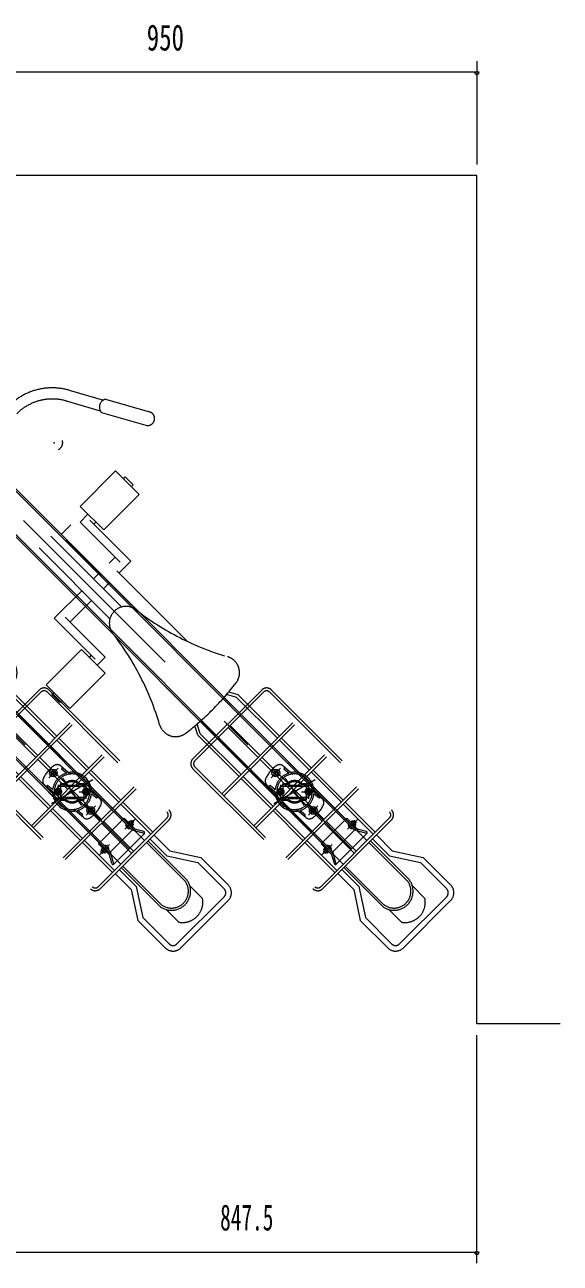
# Model space of a CAD drawing. Units: millimetres, scale not verified. Extents: x -10999 to 11014, y -7399 to 7386.
# Drawn here: x -4557 to -3594, y 2541 to 4767 of the extents above; entities that cross this region are included whole.
import ezdxf
from ezdxf.enums import TextEntityAlignment as Align

# ---------------------------------------------------------------- set-up
doc = ezdxf.new("R2010")
doc.units = ezdxf.units.MM
doc.header["$LTSCALE"] = 30
doc.header["$PDMODE"] = 32
doc.header["$PDSIZE"] = 30
for name, pattern in [('USER2', [10, 4, -6]), ('USER4', [24, 12, -5, 2, -5]), ('USER5', [25, 6, -5, 2, -5, 2, -5]), ('USER6', [3, 0.5, -2.5])]:
    doc.linetypes.add(name, pattern=pattern)
for name, color, linetype, lineweight in [('0-0_0', 7, 'Continuous', 18), ('0-3_2ラック-5下レル', 3, 'Continuous', 18), ('0-4_2ラック-6下ラック前', 3, 'Continuous', 18), ('0-6_2ラック-B下自転車前', 2, 'USER5', 18), ('0-A_A-0用途印9-YOG-ROU', 7, 'Continuous', 18), ('0-B_A-4用途印99-HI-BOU', 7, 'Continuous', 18), ('0-C_A-7用途印99-HI-SYU', 7, 'Continuous', 18), ('0-D_F-E_J_ADD', 7, 'USER6', 18), ('0-E_3-F', 3, 'Continuous', 18), ('0-F_B-0', 3, 'Continuous', 18)]:
    doc.layers.add(name, color=color, linetype=linetype, lineweight=lineweight)
doc.layers.add('0-8_2ラック-D上自転車１', color=7, linetype='Continuous')
doc.styles.add('ＭＳ ゴシック', font='')
doc.styles.get('ＭＳ ゴシック').set_extended_font_data('MS Gothic')

# ---------------------------------------------------------------- blocks, each defined once
blk = doc.blocks.new('ｃｃｒ455')
at = {"layer": '0-4_2ラック-6下ラック前', "color": 7}
for p, q in [((-11756.96, 1282.13), (-12817.97, 2343.13)), ((-12861.1, 2300), (-11800.09, 1238.99)), ((-12766.71, 2287.63), (-11741.4, 1262.33)), ((-12805.6, 2248.74), (-11780.3, 1223.44)), ((-11884.87, 1366.9), (-11885.61, 1364.11)), ((-11883.57, 1362.07), (-11885.61, 1364.11)), ((-11884.87, 1366.9), (-11882.08, 1367.65)), ((-11883.57, 1362.07), (-11880.78, 1362.82)), ((-11880.04, 1365.6), (-11882.08, 1367.65)), ((-11880.04, 1365.6), (-11880.78, 1362.82)), ((-11818.44, 1296.94), (-11817.69, 1299.72)), ((-11818.44, 1296.94), (-11816.4, 1294.89)), ((-11814.9, 1300.47), (-11817.69, 1299.72)), ((-11813.61, 1295.64), (-11816.4, 1294.89)), ((-11814.9, 1300.47), (-11812.86, 1298.43)), ((-11813.61, 1295.64), (-11812.86, 1298.43)), ((-11759.08, 1280), (-11755.55, 1283.54)), ((-11755.55, 1283.54), (-11735.99, 1263.98)), ((-11752.89, 1273.32), (-11752.65, 1273.57)), ((-11752.89, 1273.32), (-11744.55, 1264.98)), ((-11746.57, 1274.56), (-11744.06, 1277.07)), ((-11744.81, 1278.46), (-11739.41, 1273.06)), ((-11742.11, 1279.3), (-11743.88, 1277.53)), ((-11740.8, 1273.82), (-11743.31, 1271.31)), ((-11742.11, 1279.3), (-11741.4, 1279.3)), ((-11738.58, 1275.76), (-11742.11, 1279.3)), ((-11741.4, 1279.3), (-11738.58, 1276.47)), ((-11738.58, 1275.76), (-11740.34, 1273.99)), ((-11738.58, 1275.76), (-11738.58, 1276.47)), ((-11780.3, 1223.43), (-11741.4, 1262.33)), ((-11719.27, 1256.4), (-11774.37, 1201.3)), ((-11744.55, 1264.98), (-11744.3, 1265.23)), ((-11719.27, 1256.4), (-11741.4, 1262.33)), ((-11735.99, 1263.98), (-11736.77, 1261.09)), ((-11720.16, 1259.74), (-11735.99, 1263.98)), ((-11801.51, 1237.58), (-11797.97, 1241.11)), ((-11801.51, 1237.58), (-11781.95, 1218.02)), ((-11797.27, 1224.14), (-11795.5, 1225.91)), ((-11796.43, 1226.84), (-11791.03, 1221.44)), ((-11792.53, 1228.6), (-11795.04, 1226.09)), ((-11791.79, 1222.84), (-11789.28, 1225.35)), ((-11791.29, 1234.93), (-11791.54, 1234.68)), ((-11791.29, 1234.93), (-11782.95, 1226.58)), ((-11782.95, 1226.58), (-11783.19, 1226.34)), ((-11797.27, 1224.14), (-11797.27, 1223.44)), ((-11793.73, 1220.61), (-11797.27, 1224.14)), ((-11797.27, 1223.44), (-11794.44, 1220.61)), ((-11793.73, 1220.61), (-11794.44, 1220.61)), ((-11793.73, 1220.61), (-11791.96, 1222.38)), ((-11781.95, 1218.02), (-11779.05, 1218.8)), ((-11777.71, 1202.2), (-11781.95, 1218.02)), ((-11774.37, 1201.3), (-11780.3, 1223.43))]:
    blk.add_line(p, q, dxfattribs=at)
at = {"layer": '0-4_2ラック-6下ラック前', "linetype": 'USER4'}
for p, q in [((-12845.64, 2327.67), (-11746.82, 1228.85)), ((-11891.31, 1356.37), (-11874.34, 1373.34)), ((-11812, 1352.77), (-11886.48, 1309.77)), ((-11874.24, 1343.77), (-11874.24, 1318.77)), ((-11866.45, 1355.84), (-11832.03, 1306.7)), ((-11824.24, 1343.77), (-11824.24, 1318.77)), ((-11836.74, 1331.27), (-11811.74, 1331.27)), ((-11824.14, 1289.2), (-11807.17, 1306.17)), ((-11754.13, 1263.74), (-11735.68, 1282.2)), ((-11781.71, 1236.16), (-11800.16, 1217.71))]:
    blk.add_line(p, q, dxfattribs=at)
at = {"layer": '0-4_2ラック-6下ラック前', "linetype": 'USER2'}
for p, q in [((-11869.48, 1377.63), (-11852.21, 1363.13)), ((-11866.39, 1375.03), (-11868.31, 1372.73)), ((-11868.31, 1372.73), (-11858.97, 1364.89)), ((-11898.41, 1343.16), (-11881.13, 1328.66)), ((-11893.38, 1342.86), (-11895.31, 1340.56)), ((-11893.38, 1342.86), (-11884.04, 1335.01)), ((-11870.24, 1344.27), (-11878.61, 1335.38)), ((-11874.24, 1341.27), (-11824.24, 1341.27)), ((-11874.24, 1321.27), (-11874.24, 1341.27)), ((-11869.24, 1334.16), (-11874.24, 1337.04)), ((-11870.24, 1346.27), (-11870.24, 1316.27)), ((-11870.24, 1346.27), (-11862.47, 1346.27)), ((-11870.24, 1344.27), (-11861.69, 1344.27)), ((-11860.24, 1343.27), (-11838.24, 1343.27)), ((-11860.24, 1343.27), (-11860.24, 1341.27)), ((-11838.24, 1343.27), (-11838.24, 1341.27)), ((-11836.79, 1344.27), (-11828.24, 1344.27)), ((-11836.01, 1346.27), (-11828.24, 1346.27)), ((-11829.24, 1334.16), (-11824.24, 1337.04)), ((-11828.24, 1346.27), (-11828.24, 1316.27)), ((-11828.24, 1344.27), (-11819.87, 1335.38)), ((-11824.24, 1321.27), (-11824.24, 1341.27)), ((-11874.24, 1325.5), (-11879.24, 1328.38)), ((-11870.24, 1318.27), (-11878.61, 1327.16)), ((-11869.24, 1328.38), (-11874.24, 1325.5)), ((-11874.24, 1321.27), (-11824.24, 1321.27)), ((-11870.24, 1318.27), (-11861.69, 1318.27)), ((-11870.24, 1316.27), (-11862.47, 1316.27)), ((-11869.24, 1334.16), (-11869.24, 1328.38)), ((-11860.24, 1321.27), (-11860.24, 1319.27)), ((-11860.24, 1319.27), (-11838.24, 1319.27)), ((-11838.24, 1321.27), (-11838.24, 1319.27)), ((-11836.79, 1318.27), (-11828.24, 1318.27)), ((-11836.01, 1316.27), (-11828.24, 1316.27)), ((-11829.24, 1334.16), (-11829.24, 1328.38)), ((-11829.24, 1328.38), (-11824.24, 1325.5)), ((-11828.24, 1318.27), (-11819.87, 1327.16)), ((-11824.24, 1325.5), (-11819.24, 1328.38)), ((-11800.07, 1319.38), (-11817.34, 1333.88)), ((-11805.09, 1319.68), (-11814.44, 1327.53)), ((-11803.17, 1321.98), (-11805.09, 1319.68)), ((-11828.99, 1284.91), (-11846.27, 1299.41)), ((-11830.16, 1289.81), (-11839.51, 1297.65)), ((-11830.16, 1289.81), (-11832.09, 1287.51)), ((-11797.97, 1241.11), (-11759.08, 1280)), ((-11756.96, 1282.13), (-11739.28, 1264.45)), ((-11741.4, 1262.33), (-11739.28, 1264.45)), ((-11800.09, 1238.99), (-11782.42, 1221.31)), ((-11782.42, 1221.31), (-11780.3, 1223.44))]:
    blk.add_line(p, q, dxfattribs=at)
at = {"layer": '0-4_2ラック-6下ラック前'}
for p, q in [((-11743.6, 1277.25), (-11741.55, 1279.3)), ((-11740.63, 1274.28), (-11738.58, 1276.33)), ((-11795.22, 1225.63), (-11797.27, 1223.58)), ((-11792.25, 1222.66), (-11794.3, 1220.61))]:
    blk.add_line(p, q, dxfattribs=at)
at = {"layer": '0-4_2ラック-6下ラック前', "linetype": 'USER2'}
for points in [[(-11874.24, 1337.04), (-11879.24, 1334.16), (-11879.24, 1328.38)], [(-11824.24, 1337.04), (-11819.24, 1334.16), (-11819.24, 1328.38)]]:
    blk.add_lwpolyline(points, dxfattribs=at)
at = {"layer": '0-4_2ラック-6下ラック前', "color": 7}
for points in [[(-11744.81, 1278.46), (-11745.68, 1278.7), (-11748.19, 1276.19)], [(-11739.41, 1273.06), (-11739.18, 1272.19), (-11741.69, 1269.68)], [(-11796.43, 1226.84), (-11796.66, 1227.71), (-11794.15, 1230.22)], [(-11791.03, 1221.44), (-11790.16, 1221.21), (-11787.65, 1223.72)]]:
    blk.add_lwpolyline(points, dxfattribs=at)
for centre, radius in [((-11882.83, 1364.86), 7), ((-11882.83, 1364.86), 4.32), ((-11815.65, 1297.68), 7), ((-11815.65, 1297.68), 4.32)]:
    blk.add_circle(centre, radius, dxfattribs=at)
at = {"layer": '0-4_2ラック-6下ラック前', "linetype": 'USER2'}
for centre, radius in [((-11874.24, 1331.27), 5.85), ((-11874.24, 1331.27), 4.9), ((-11824.24, 1331.27), 5.85), ((-11824.24, 1331.27), 4.9), ((-11874.24, 1331.27), 3), ((-11874.24, 1331.27), 2.2), ((-11824.24, 1331.27), 3), ((-11824.24, 1331.27), 2.2)]:
    blk.add_circle(centre, radius, dxfattribs=at)
for centre, radius, start, end in [((-11849.24, 1331.27), 57, 124.57615, 155.42385), ((-11849.24, 1331.27), 35, 106.14156, 173.85844), ((-11875.91, 1369.97), 10, 50, 124.57615), ((-11849.24, 1331.27), 32, 67.61244, 212.38756), ((-11849.24, 1331.27), 35, 79.37492, 99.9948), ((-11891.98, 1350.82), 10, 155.42385, 230), ((-11849.24, 1331.27), 20, 48.59038, 131.40962), ((-11849.24, 1331.27), 18, 46.23826, 133.76174), ((-11849.24, 1331.27), 32, 247.61244, 32.38756), ((-11849.24, 1331.27), 35, 0.0052, 20.62508), ((-11849.24, 1331.27), 35, 180.0052, 200.62508), ((-11874.24, 1331.27), 6, 136.72135, 223.27865), ((-11849.24, 1331.27), 20, 228.59038, 311.40962), ((-11849.24, 1331.27), 18, 226.23826, 313.76174), ((-11849.24, 1331.27), 35, 286.14156, 353.85844), ((-11824.24, 1331.27), 6, 316.72135, 43.27865), ((-11806.5, 1311.72), 10, 335.42385, 50), ((-11849.24, 1331.27), 35, 259.37492, 279.9948), ((-11849.24, 1331.27), 57, 304.57615, 335.42385), ((-11822.57, 1292.57), 10, 230, 304.57615)]:
    blk.add_arc(centre, radius, start, end, dxfattribs=at)
at = {"layer": '0-4_2ラック-6下ラック前', "color": 7}
for centre, radius, start, end in [((-11849.24, 1331.27), 35, 20.62508, 79.37492), ((-11849.24, 1331.27), 32, 32.38756, 67.61244), ((-11849.24, 1331.27), 35, 200.62508, 259.37492), ((-11849.24, 1331.27), 32, 212.38756, 247.61244), ((-11745.22, 1272.65), 7.7, 174.98311, 275.01689), ((-11747.95, 1269.93), 3.85, 182.75343, 267.24657), ((-11746.06, 1276.69), 2.04, 10.71208, 70.73012), ((-11747.58, 1270.3), 7.63, 27.4633, 62.5367), ((-11741.18, 1271.81), 2.04, 19.26988, 79.28792), ((-11720.68, 1257.81), 2, 315, 75), ((-11794.66, 1228.09), 2.04, 199.26988, 259.28792), ((-11788.27, 1229.61), 7.63, 207.4633, 242.5367), ((-11790.62, 1227.25), 7.7, 354.98311, 95.01689), ((-11787.9, 1229.98), 3.85, 2.75343, 87.24657), ((-11789.78, 1223.21), 2.04, 190.71208, 250.73012), ((-11775.78, 1202.71), 2, 195, 315)]:
    blk.add_arc(centre, radius, start, end, dxfattribs=at)
blk = doc.blocks.new('CCL-CYC-BACK-TOP_1')
at = {"layer": '0-6_2ラック-B下自転車前'}
for p, q in [((-15, 791.3), (-15, 1124.14)), ((15, 791.3), (15, 1124.14)), ((206.11, 1123.97), (237.21, 1067.89)), ((223.6, 1133.67), (254.7, 1077.59)), ((258.35, 1076.16), (298.43, 1003.88)), ((236.48, 1064.04), (276.57, 991.76)), ((55, 960.32), (30, 960.32)), ((30, 767.24), (30, 960.32)), ((55, 663.63), (55, 960.32)), ((180, 912.12), (180, 972.12)), ((70, 952.12), (90, 952.12)), ((70, 850.32), (70, 952.12)), ((180, 952.12), (185, 952.12)), ((185, 932.12), (185, 952.12)), ((85, 932.12), (90, 932.12)), ((180, 932.12), (185, 932.12)), ((90, 912.12), (180, 912.12)), ((-70, 850.32), (-70, 748.53)), ((30, 862.82), (15, 862.82)), ((70, 862.82), (55, 862.82)), ((-70, 837.82), (-15, 837.82)), ((15, 837.82), (30, 837.82)), ((-90, 788.52), (-90, 728.53)), ((-85, 768.53), (-90, 768.53)), ((-180, 748.53), (-185, 748.53)), ((-70, 748.53), (-90, 748.53)), ((-90, 728.53), (-180, 728.53)), ((-46.25, 530.24), (-37.54, 546.74)), ((-30, 507.82), (-30, 546.22)), ((30, 507.82), (30, 546.22)), ((46.25, 530.24), (37.54, 546.74)), ((-46.25, 426.57), (-46.25, 530.24)), ((46.25, 426.57), (46.25, 530.24)), ((-100, 495.32), (-100, 190.32)), ((-95, 495.32), (-95, 190.32)), ((87.5, 507.82), (-87.5, 507.82)), ((87.5, 502.82), (-87.5, 502.82)), ((-30, 426.57), (-30, 502.82)), ((-2.5, 426.57), (-2.5, 502.82)), ((2.5, 426.57), (2.5, 502.82)), ((30, 426.57), (30, 502.82)), ((95, 495.32), (95, 190.32)), ((100, 495.32), (100, 190.32)), ((-95, 426.57), (95, 426.57)), ((-95, 421.57), (95, 421.57)), ((-51.25, 345.32), (-51.25, 421.57)), ((-46.25, 345.32), (-46.25, 421.57)), ((-30, 345.32), (-30, 421.57)), ((-2.5, 345.32), (-2.5, 421.57)), ((2.5, 345.32), (2.5, 421.57)), ((30, 345.32), (30, 421.57)), ((46.25, 345.32), (46.25, 421.57)), ((51.25, 345.32), (51.25, 421.57)), ((-95, 345.32), (95, 345.32)), ((-95, 340.32), (95, 340.32)), ((-51.25, 264.07), (-51.25, 340.32)), ((-46.25, 264.07), (-46.25, 340.32)), ((-30, 264.07), (-30, 340.32)), ((-2.5, 264.07), (-2.5, 340.32)), ((2.5, 264.07), (2.5, 340.32)), ((30, 264.07), (30, 340.32)), ((46.25, 264.07), (46.25, 340.32)), ((51.25, 264.07), (51.25, 340.32)), ((-95, 264.07), (95, 264.07)), ((-95, 259.07), (95, 259.07)), ((-51.25, 182.82), (-51.25, 259.07)), ((-46.25, 182.82), (-46.25, 259.07)), ((-30, 182.82), (-30, 259.07)), ((-2.5, 182.82), (-2.5, 259.07)), ((2.5, 182.82), (2.5, 259.07)), ((30, 182.82), (30, 259.07)), ((46.25, 182.82), (46.25, 259.07)), ((51.25, 182.82), (51.25, 259.07)), ((87.5, 182.82), (-87.5, 182.82)), ((87.5, 177.82), (-87.5, 177.82)), ((-49, 137.42), (-49, 177.82)), ((-39, 134.46), (-39, 177.82)), ((-34, 79.49), (-34, 177.82)), ((-30, 79.62), (-30, 177.82)), ((30, 79.62), (30, 177.82)), ((34, 79.49), (34, 177.82)), ((39, 134.46), (39, 177.82)), ((49, 137.42), (49, 177.82)), ((-49, 137.42), (-80, 89.69)), ((-39, 134.46), (-70, 86.73)), ((39, 134.46), (70, 86.73)), ((49, 137.42), (80, 89.69)), ((-80, 20), (-80, 89.69)), ((80, 20), (80, 89.69)), ((-70, 20), (-70, 86.73)), ((-30, 35.12), (-30, 67.27)), ((30, 35.12), (30, 67.27)), ((70, 20), (70, 86.73)), ((60, 10), (-60, 10)), ((60, 0), (-60, 0))]:
    blk.add_line(p, q, dxfattribs=at)
for points in [[(90, 912.12), (90, 972.12), (180, 972.12)], [(55, 837.82), (85, 837.82), (85, 942.12)], [(-15, 862.82), (-85, 862.82), (-85, 758.53)], [(-90, 788.52), (-180, 788.52), (-180, 728.53)], [(-180, 768.53), (-185, 768.53), (-185, 748.53)], [(-51.25, 426.57), (-51.25, 531.48), (-42.97, 547.17)], [(51.25, 426.57), (51.25, 531.48), (42.97, 547.17)]]:
    blk.add_lwpolyline(points, dxfattribs=at)
for centre, radius, start, end in [((127.4, 1080.32), 110, 29.0112, 90), ((127.4, 1080.32), 90, 29.0112, 90), ((251.2, 1063.28), 14.73, 60.98296, 177.03728), ((287.5, 997.82), 12.5, 209.01263, 29.01263), ((0, 765.32), 30, 7.23254, 172.76746), ((-525.78, 832.04), 500, 331.50226, 352.76733), ((525.78, 832.04), 500, 187.23267, 208.49774), ((-60, 579.17), 30, 151.50269, 262.66589), ((60, 579.17), 30, 277.33411, 28.49731), ((0, 1045.32), 500, 262.66566, 277.33434), ((-87.5, 495.32), 12.5, 90, 180), ((-87.5, 495.32), 7.5, 90, 180), ((87.5, 495.32), 12.5, 0, 90), ((87.5, 495.32), 7.5, 0, 90), ((-87.5, 190.32), 12.5, 180, 270), ((-87.5, 190.32), 7.5, 180, 270), ((87.5, 190.32), 7.5, 270, 0), ((87.5, 190.32), 12.5, 270, 0), ((0, 83.86), 34.28, 187.32401, 352.67599), ((0, 83.86), 30.28, 187.54919, 352.45081), ((0, 55.98), 36.54, 214.81581, 325.18419), ((-60, 20), 20, 180, 270), ((-60, 20), 10, 180, 270), ((60, 20), 10, 270, 0), ((60, 20), 20, 270, 0)]:
    blk.add_arc(centre, radius, start, end, dxfattribs=at)
blk = doc.blocks.new('CCL-RALEEND-RIGHT-TOP1_11')
at = {"layer": '0-3_2ラック-5下レル', "linetype": 'USER4'}
for p, q in [((-79.66, 57.86), (-73.76, 91.35)), ((-93.45, 77.56), (-59.97, 71.65)), ((-114.34, -40.92), (-80.86, -46.82)), ((-94.65, -27.13), (-100.55, -60.61))]:
    blk.add_line(p, q, dxfattribs=at)
at = {"layer": '0-3_2ラック-5下レル', "linetype": 'USER2'}
for p, q in [((-83.55, 69.57), (-95.51, 71.67)), ((-93.25, 84.48), (-92.43, 83.32)), ((-81.77, 81.44), (-92.43, 83.32)), ((-62.83, 66.93), (-86, 50.7)), ((-68.81, -53.36), (-46.41, 73.68)), ((-62.83, 66.93), (-62.49, 68.9)), ((-94.87, 52.27), (-86, 50.7)), ((-92.76, 35.4), (-97.69, 36.26)), ((-99.27, -1.53), (-104.2, -0.67)), ((-98.16, -18.23), (-102.1, -17.54)), ((-81.93, -41.4), (-98.16, -18.23)), ((-102.31, -36.79), (-114.26, -34.69)), ((-82.28, -43.37), (-81.93, -41.4)), ((-116.52, -47.49), (-115.35, -46.68)), ((-104.69, -48.56), (-115.35, -46.68))]:
    blk.add_line(p, q, dxfattribs=at)
at = {"layer": '0-3_2ラック-5下レル', "color": 7}
for p, q in [((-83.76, 72.04), (-82.46, 79.43)), ((-78.01, 67.21), (-83.76, 72.04)), ((-75.41, 82), (-82.46, 79.43)), ((-70.96, 69.78), (-78.01, 67.21)), ((-103.35, -39.05), (-104.65, -46.44)), ((-96.3, -36.48), (-103.35, -39.05)), ((-90.55, -41.3), (-96.3, -36.48)), ((-98.9, -51.26), (-104.65, -46.44))]:
    blk.add_line(p, q, dxfattribs=at)
for points in [[(-70.96, 69.78), (-69.66, 77.17), (-75.41, 82)], [(-90.55, -41.3), (-91.85, -48.69), (-98.9, -51.26)]]:
    blk.add_lwpolyline(points, dxfattribs=at)
for centre, radius in [((-76.71, 74.61), 8.5), ((-76.71, 74.61), 7.8), ((-76.71, 74.61), 6.3), ((-76.71, 74.61), 3), ((-97.6, -43.87), 8.5), ((-97.6, -43.87), 7.8), ((-97.6, -43.87), 6.3), ((-97.6, -43.87), 3)]:
    blk.add_circle(centre, radius, dxfattribs=at)
at = {"layer": '0-3_2ラック-5下レル'}
for centre in [(-76.71, 74.61), (-97.6, -43.87)]:
    blk.add_circle(centre, 4, dxfattribs=at)
at = {"layer": '0-A_A-0用途印9-YOG-ROU'}
blk.add_line((-95.11, 50.89), (-106.83, -15.59), dxfattribs=at)
at = {"layer": '0-B_A-4用途印99-HI-BOU'}
for p, q in [((-91.86, 92.35), (-117.91, -55.37)), ((-87.92, 91.66), (-113.97, -56.06)), ((-69.21, 88.36), (-91.86, 92.35)), ((-61.1, 76.78), (-62.49, 68.9)), ((-102.1, -17.54), (-107.02, -16.67)), ((-83.67, -51.25), (-82.28, -43.37)), ((-95.26, -59.36), (-117.91, -55.37))]:
    blk.add_line(p, q, dxfattribs=at)
for centre, start, end in [((-70.94, 78.51), 350, 80), ((-93.52, -49.51), 260, 350)]:
    blk.add_arc(centre, 10, start, end, dxfattribs=at)
at = {"layer": '0-C_A-7用途印99-HI-SYU'}
for p, q in [((-94.87, 86.79), (-93.91, 92.21)), ((-54, 88.22), (-90.44, 94.64)), ((-125.55, -29.65), (-107.84, 70.8)), ((-104.36, 73.24), (-107.84, 70.8)), ((-95.51, 71.67), (-104.36, 73.24)), ((-94.87, 86.79), (-93.25, 84.48)), ((-46.41, 73.68), (-45.89, 76.63)), ((-95.86, 46.6), (-90.94, 45.74)), ((-98.29, 32.82), (-93.37, 31.95)), ((-103.59, 2.78), (-98.67, 1.91)), ((-106.02, -11.01), (-101.1, -11.87)), ((-123.12, -33.12), (-125.55, -29.65)), ((-114.26, -34.69), (-123.12, -33.12)), ((-118.83, -49.11), (-119.79, -54.53)), ((-118.83, -49.11), (-116.52, -47.49)), ((-80.91, -64.43), (-117.35, -58)), ((-69.33, -56.32), (-68.81, -53.36))]:
    blk.add_line(p, q, dxfattribs=at)
for centre, radius, start, end in [((-90.96, 91.69), 3, 80, 170), ((-55.73, 78.37), 10, 350, 80), ((-116.83, -55.05), 3, 170, 260), ((-79.18, -54.58), 10, 260, 350)]:
    blk.add_arc(centre, radius, start, end, dxfattribs=at)
at = {"layer": '0-D_F-E_J_ADD'}
blk.add_point((-187.11, 32.99), dxfattribs=at)

msp = doc.modelspace()

# ---------------------------------------------------------------- linework, layer by layer
at = {"layer": '0-E_3-F', "color": 7}
msp.add_line((-3594.26, 2970.67), (-3744.26, 2970.67), dxfattribs=at)
at = {"layer": '0-E_3-F'}
for p, q in [((-3744.26, 2540.67), (-3744.26, 2950.67)), ((-9960.09, 2560.67), (-3744.26, 2560.67)), ((-3740.26, 2560.67), (-3748.26, 2560.67))]:
    msp.add_line(p, q, dxfattribs=at)
at = {"layer": '0-E_3-F', "color": 7}
msp.add_lwpolyline([(-3744.26, 2970.67), (-3744.26, 4495.47), (-6036.43, 4495.47)], dxfattribs=at)
at = {"layer": '0-E_3-F'}
msp.add_arc((-3744.26, 2560.67), 4, 180, 0, dxfattribs=at)
at = {"layer": '0-F_B-0'}
for p, q in [((-3744.26, 4701.43), (-3744.26, 4515.47)), ((-3744.26, 4681.43), (-4694.26, 4681.43)), ((-3740.26, 4681.43), (-3748.26, 4681.43)), ((-3740.26, 2560.67), (-3748.26, 2560.67))]:
    msp.add_line(p, q, dxfattribs=at)
for centre in [(-3744.26, 4681.43), (-3744.26, 2560.67)]:
    msp.add_arc(centre, 4, 180, 0, dxfattribs=at)

# ---------------------------------------------------------------- block references
at = {"layer": '0-0_0'}
for p in [(7377.34, 2056.84), (7777.34, 2056.84)]:
    msp.add_blockref('ｃｃｒ455', p, dxfattribs=at)
at = {"layer": '0-6_2ラック-B下自転車前', "rotation": 45}
for p in [(-4233.78, 3150), (-3833.78, 3150)]:
    msp.add_blockref('CCL-CYC-BACK-TOP_1', p, dxfattribs=at)
at = {"layer": '0-8_2ラック-D上自転車１', "rotation": 190}
msp.add_blockref('CCL-RALEEND-RIGHT-TOP1_11', (-4694.26, 4015.47), dxfattribs=at)

# ---------------------------------------------------------------- texts
at = {"layer": '0-F_B-0', "color": 7, "style": 'ＭＳ ゴシック'}
for s, width, p in [('950', 0.7, (-4337.66, 4706.23)), ('847.5', 0.6, (-4205.71, 2585.47))]:
    msp.add_text(s, height=46.89, dxfattribs=dict(at, width=width)).set_placement(p, align=Align.BOTTOM_LEFT)

doc.saveas('drawing.dxf')
